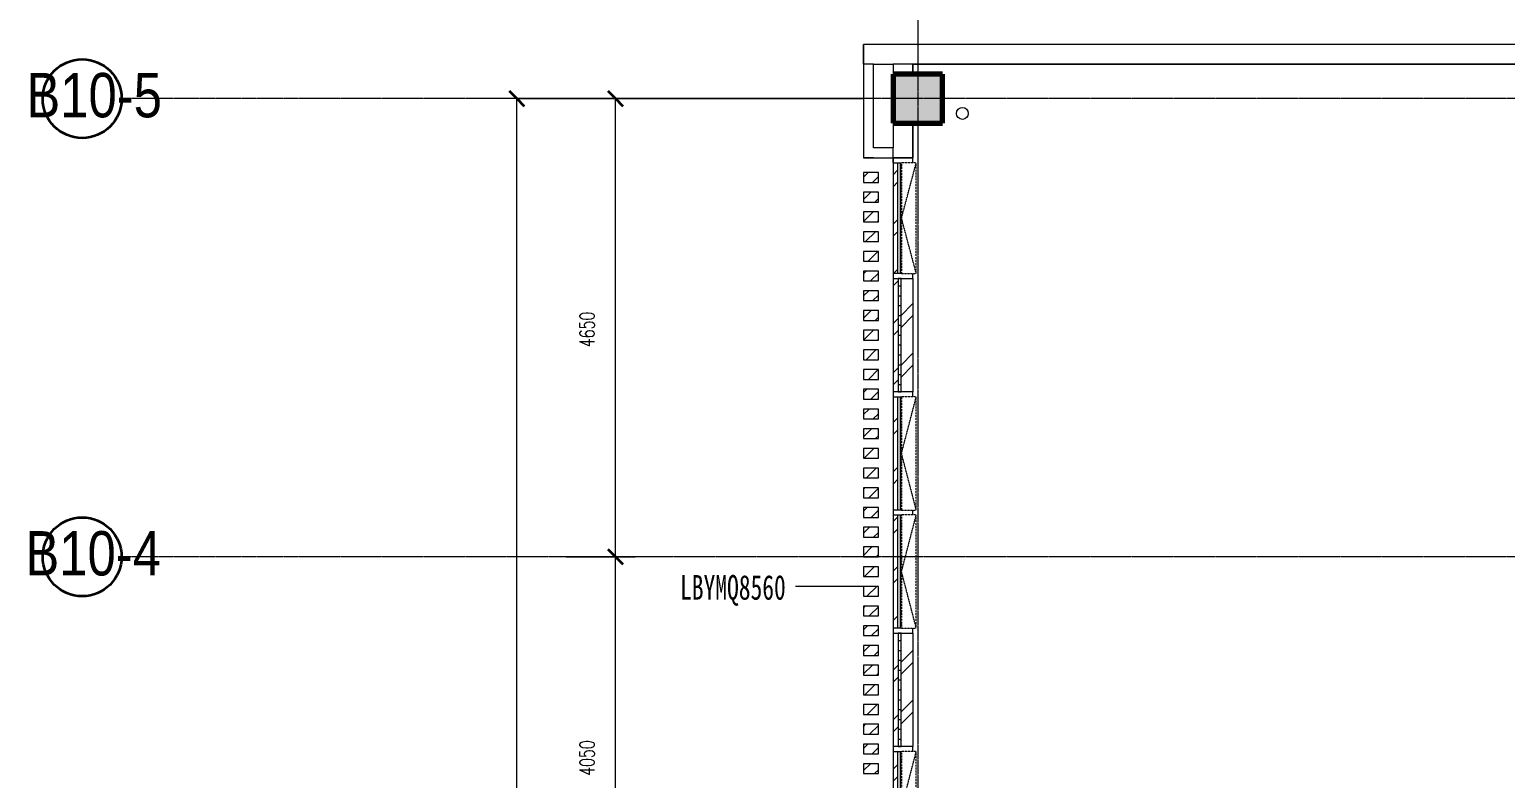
# Model space of a CAD drawing. Header units: millimetres. Extents: x 168964 to 234689, y -27981 to 8299.
# Drawn here: x 182073 to 197041, y -6900 to 702 of the extents above; entities that cross this region are included whole.
import ezdxf

# ---------------------------------------------------------------- set-up
doc = ezdxf.new("R2010")
doc.units = ezdxf.units.MM
doc.linetypes.add('TJ Dash', pattern=[1.6, 1, -0.6])
doc.linetypes.add('轴网线', pattern=[22.24, 12.7, -3.18, 3.18, -3.18])
for name, color, linetype, lineweight in [('A-____-____-DIMS', 7, 'Continuous', 5), ('A-____-____-DIMS-100', 7, 'Continuous', 5), ('A-DETL-____-OTLN', 7, 'Continuous', 5), ('A-DETL-GENF-OTLN', 7, 'Continuous', 5), ('A-GLAZ-CURT-MCUT', 7, 'Continuous', 5), ('A-GLAZ-CURT-OTLN', 7, 'Continuous', 5), ('A-GLAZ-CWMG-MCUT', 7, 'Continuous', 13), ('A-GLAZ-CWMG-OTLN', 7, 'Continuous', 5), ('A-WALL-____-IDEN', 7, 'Continuous', 5), ('A-WALL-____-MCUT', 7, 'Continuous', 13), ('A-WALL-____-OTLN', 7, 'Continuous', 13), ('Q-SPCQ-____-OTLN', 7, 'Continuous', 5), ('S-GRID-____-IDEN', 7, 'Continuous', 5), ('S-GRID-____-OTLN', 7, 'Continuous', 5)]:
    doc.layers.add(name, color=color, linetype=linetype, lineweight=lineweight)
doc.layers.add('A-FLOR-____-OTLN', color=7, linetype='Continuous', lineweight=13, true_color=0x007f00)
doc.layers.add('A-GLAZ-____-OTLN', color=7, linetype='Continuous', lineweight=13, true_color=0x00007f)
doc.styles.add('RomanD', font='romand__.ttf', dxfattribs={"width": 0.7, "height": 150})
doc.styles.add('TJ_FangSong_Narrow_3', font='', dxfattribs={"height": 450})
doc.styles.add('仿宋_2', font='', dxfattribs={"width": 0.7, "height": 250})
doc.styles.get('TJ_FangSong_Narrow_3').set_extended_font_data('TJ_FangSong_Narrow')
doc.styles.get('仿宋_2').set_extended_font_data('FangSong')
doc.dimstyles.new('对角线_-_1_5mm_RomanD_1_20', dxfattribs={"dimscale": 304.8, "dimtxt": 150.53621, "dimasz": 0.492126, "dimexe": 0.656168, "dimexo": 0.0625, "dimgap": 0.164042, "dimtad": 1, "dimdec": 0, "dimzin": 0, "dimdsep": 46, "dimtxsty": 'RomanD', "dimblk1": 'OBLIQUE', "dimblk2": 'OBLIQUE', "dimsah": 1, "dimcen": 0.09, "dimazin": 0, "dimtfac": 1, "dimtdec": 4, "dimtix": 1, "dimtmove": 2, "dimatfit": 3, "dimfxl": 1.64042, "dimfxlon": 1, "dimtvp": 1, "dimtolj": 1, "dimtzin": 0, "dimarcsym": 2})
pattern_1 = [(45, (0, 0), (-251.4472, 251.4472), []), (45, (0, 381), (-251.4472, 251.4472), [])]

# ---------------------------------------------------------------- blocks, each defined once
blk = doc.blocks.new('矩形竖梃 - 100_100mm 木色铝方通-V85-ELV_3F')
at = {"layer": 'A-GLAZ-CWMG-OTLN', "true_color": 0x515151}
h = blk.add_hatch(dxfattribs=at)
h.set_pattern_fill('FP_89', color=251, style=0, pattern_type=2)
h.set_pattern_definition([(45, (6800, -156050.01), (-70.71068, 70.71068), [])])
h.paths.add_polyline_path([(-50, 150), (50, 150), (50, 0), (-50, 0)], flags=0)
at = {"layer": 'A-GLAZ-CWMG-MCUT', "color": 251, "lineweight": 5, "true_color": 0x515151}
for p, q in [((-50, 150), (50, 150)), ((-50, 0), (-50, 150)), ((50, 150), (50, 0)), ((50, 0), (-50, 0))]:
    blk.add_line(p, q, dxfattribs=at)
blk = doc.blocks.new('矩形竖梃 - 100_100mm 木色铝方通-V86-ELV_3F')
at = {"layer": 'A-GLAZ-CWMG-OTLN', "true_color": 0x515151}
h = blk.add_hatch(dxfattribs=at)
h.set_pattern_fill('FP_90', color=251, style=0, pattern_type=2)
h.set_pattern_definition([(45, (6600, -156050.01), (-70.71068, 70.71068), [])])
h.paths.add_polyline_path([(-50, 150), (50, 150), (50, 0), (-50, 0)], flags=0)
at = {"layer": 'A-GLAZ-CWMG-MCUT', "color": 251, "lineweight": 5, "true_color": 0x515151}
for p, q in [((-50, 150), (50, 150)), ((-50, 0), (-50, 150)), ((50, 150), (50, 0)), ((50, 0), (-50, 0))]:
    blk.add_line(p, q, dxfattribs=at)
blk = doc.blocks.new('矩形竖梃 - 100_100mm 木色铝方通-V87-ELV_3F')
at = {"layer": 'A-GLAZ-CWMG-OTLN', "true_color": 0x515151}
h = blk.add_hatch(dxfattribs=at)
h.set_pattern_fill('FP_91', color=251, style=0, pattern_type=2)
h.set_pattern_definition([(45, (6400, -156050.01), (-70.71068, 70.71068), [])])
h.paths.add_polyline_path([(-50, 150), (50, 150), (50, 0), (-50, 0)], flags=0)
at = {"layer": 'A-GLAZ-CWMG-MCUT', "color": 251, "lineweight": 5, "true_color": 0x515151}
for p, q in [((-50, 150), (50, 150)), ((-50, 0), (-50, 150)), ((50, 150), (50, 0)), ((50, 0), (-50, 0))]:
    blk.add_line(p, q, dxfattribs=at)
blk = doc.blocks.new('矩形竖梃 - 100_100mm 木色铝方通-V88-ELV_3F')
at = {"layer": 'A-GLAZ-CWMG-OTLN', "true_color": 0x515151}
h = blk.add_hatch(dxfattribs=at)
h.set_pattern_fill('FP_92', color=251, style=0, pattern_type=2)
h.set_pattern_definition([(45, (6200, -156050.01), (-70.71068, 70.71068), [])])
h.paths.add_polyline_path([(-50, 150), (50, 150), (50, 0), (-50, 0)], flags=0)
at = {"layer": 'A-GLAZ-CWMG-MCUT', "color": 251, "lineweight": 5, "true_color": 0x515151}
for p, q in [((-50, 150), (50, 150)), ((-50, 0), (-50, 150)), ((50, 150), (50, 0)), ((50, 0), (-50, 0))]:
    blk.add_line(p, q, dxfattribs=at)
blk = doc.blocks.new('矩形竖梃 - 100_100mm 木色铝方通-V89-ELV_3F')
at = {"layer": 'A-GLAZ-CWMG-OTLN', "true_color": 0x515151}
h = blk.add_hatch(dxfattribs=at)
h.set_pattern_fill('FP_93', color=251, style=0, pattern_type=2)
h.set_pattern_definition([(45, (6000, -156050.01), (-70.71068, 70.71068), [])])
h.paths.add_polyline_path([(-50, 150), (50, 150), (50, 0), (-50, 0)], flags=0)
at = {"layer": 'A-GLAZ-CWMG-MCUT', "color": 251, "lineweight": 5, "true_color": 0x515151}
for p, q in [((-50, 150), (50, 150)), ((-50, 0), (-50, 150)), ((50, 150), (50, 0)), ((50, 0), (-50, 0))]:
    blk.add_line(p, q, dxfattribs=at)
blk = doc.blocks.new('矩形竖梃 - 100_100mm 木色铝方通-V90-ELV_3F')
at = {"layer": 'A-GLAZ-CWMG-OTLN', "true_color": 0x515151}
h = blk.add_hatch(dxfattribs=at)
h.set_pattern_fill('FP_94', color=251, style=0, pattern_type=2)
h.set_pattern_definition([(45, (5800, -156050.01), (-70.71068, 70.71068), [])])
h.paths.add_polyline_path([(-50, 150), (50, 150), (50, 0), (-50, 0)], flags=0)
at = {"layer": 'A-GLAZ-CWMG-MCUT', "color": 251, "lineweight": 5, "true_color": 0x515151}
for p, q in [((-50, 150), (50, 150)), ((-50, 0), (-50, 150)), ((50, 150), (50, 0)), ((50, 0), (-50, 0))]:
    blk.add_line(p, q, dxfattribs=at)
blk = doc.blocks.new('矩形竖梃 - 100_100mm 木色铝方通-V91-ELV_3F')
at = {"layer": 'A-GLAZ-CWMG-OTLN', "true_color": 0x515151}
h = blk.add_hatch(dxfattribs=at)
h.set_pattern_fill('FP_95', color=251, style=0, pattern_type=2)
h.set_pattern_definition([(45, (5600, -156050.01), (-70.71068, 70.71068), [])])
h.paths.add_polyline_path([(-50, 150), (50, 150), (50, 0), (-50, 0)], flags=0)
at = {"layer": 'A-GLAZ-CWMG-MCUT', "color": 251, "lineweight": 5, "true_color": 0x515151}
for p, q in [((-50, 150), (50, 150)), ((-50, 0), (-50, 150)), ((50, 150), (50, 0)), ((50, 0), (-50, 0))]:
    blk.add_line(p, q, dxfattribs=at)
blk = doc.blocks.new('矩形竖梃 - 100_100mm 木色铝方通-V92-ELV_3F')
at = {"layer": 'A-GLAZ-CWMG-OTLN', "true_color": 0x515151}
h = blk.add_hatch(dxfattribs=at)
h.set_pattern_fill('FP_96', color=251, style=0, pattern_type=2)
h.set_pattern_definition([(45, (5400, -156050.01), (-70.71068, 70.71068), [])])
h.paths.add_polyline_path([(-50, 150), (50, 150), (50, 0), (-50, 0)], flags=0)
at = {"layer": 'A-GLAZ-CWMG-MCUT', "color": 251, "lineweight": 5, "true_color": 0x515151}
for p, q in [((-50, 150), (50, 150)), ((-50, 0), (-50, 150)), ((50, 150), (50, 0)), ((50, 0), (-50, 0))]:
    blk.add_line(p, q, dxfattribs=at)
blk = doc.blocks.new('矩形竖梃 - 100_100mm 木色铝方通-V93-ELV_3F')
at = {"layer": 'A-GLAZ-CWMG-OTLN', "true_color": 0x515151}
h = blk.add_hatch(dxfattribs=at)
h.set_pattern_fill('FP_97', color=251, style=0, pattern_type=2)
h.set_pattern_definition([(45, (5200, -156050.01), (-70.71068, 70.71068), [])])
h.paths.add_polyline_path([(-50, 150), (50, 150), (50, 0), (-50, 0)], flags=0)
at = {"layer": 'A-GLAZ-CWMG-MCUT', "color": 251, "lineweight": 5, "true_color": 0x515151}
for p, q in [((-50, 150), (50, 150)), ((-50, 0), (-50, 150)), ((50, 150), (50, 0)), ((50, 0), (-50, 0))]:
    blk.add_line(p, q, dxfattribs=at)
blk = doc.blocks.new('矩形竖梃 - 100_100mm 木色铝方通-V94-ELV_3F')
at = {"layer": 'A-GLAZ-CWMG-OTLN', "true_color": 0x515151}
h = blk.add_hatch(dxfattribs=at)
h.set_pattern_fill('FP_98', color=251, style=0, pattern_type=2)
h.set_pattern_definition([(45, (5000, -156050.01), (-70.71068, 70.71068), [])])
h.paths.add_polyline_path([(-50, 150), (50, 150), (50, 0), (-50, 0)], flags=0)
at = {"layer": 'A-GLAZ-CWMG-MCUT', "color": 251, "lineweight": 5, "true_color": 0x515151}
for p, q in [((-50, 150), (50, 150)), ((-50, 0), (-50, 150)), ((50, 150), (50, 0)), ((50, 0), (-50, 0))]:
    blk.add_line(p, q, dxfattribs=at)
blk = doc.blocks.new('矩形竖梃 - 100_100mm 木色铝方通-V95-ELV_3F')
at = {"layer": 'A-GLAZ-CWMG-OTLN', "true_color": 0x515151}
h = blk.add_hatch(dxfattribs=at)
h.set_pattern_fill('FP_99', color=251, style=0, pattern_type=2)
h.set_pattern_definition([(45, (4800, -156050.01), (-70.71068, 70.71068), [])])
h.paths.add_polyline_path([(-50, 150), (50, 150), (50, 0), (-50, 0)], flags=0)
at = {"layer": 'A-GLAZ-CWMG-MCUT', "color": 251, "lineweight": 5, "true_color": 0x515151}
for p, q in [((-50, 150), (50, 150)), ((-50, 0), (-50, 150)), ((50, 150), (50, 0)), ((50, 0), (-50, 0))]:
    blk.add_line(p, q, dxfattribs=at)
blk = doc.blocks.new('矩形竖梃 - 100_100mm 木色铝方通-V96-ELV_3F')
at = {"layer": 'A-GLAZ-CWMG-OTLN', "true_color": 0x515151}
h = blk.add_hatch(dxfattribs=at)
h.set_pattern_fill('FP_100', color=251, style=0, pattern_type=2)
h.set_pattern_definition([(45, (4600, -156050.01), (-70.71068, 70.71068), [])])
h.paths.add_polyline_path([(-50, 150), (50, 150), (50, 0), (-50, 0)], flags=0)
at = {"layer": 'A-GLAZ-CWMG-MCUT', "color": 251, "lineweight": 5, "true_color": 0x515151}
for p, q in [((-50, 150), (50, 150)), ((-50, 0), (-50, 150)), ((50, 150), (50, 0)), ((50, 0), (-50, 0))]:
    blk.add_line(p, q, dxfattribs=at)
blk = doc.blocks.new('矩形竖梃 - 100_100mm 木色铝方通-V97-ELV_3F')
at = {"layer": 'A-GLAZ-CWMG-OTLN', "true_color": 0x515151}
h = blk.add_hatch(dxfattribs=at)
h.set_pattern_fill('FP_101', color=251, style=0, pattern_type=2)
h.set_pattern_definition([(45, (4400, -156050.01), (-70.71068, 70.71068), [])])
h.paths.add_polyline_path([(-50, 150), (50, 150), (50, 0), (-50, 0)], flags=0)
at = {"layer": 'A-GLAZ-CWMG-MCUT', "color": 251, "lineweight": 5, "true_color": 0x515151}
for p, q in [((-50, 150), (50, 150)), ((-50, 0), (-50, 150)), ((50, 150), (50, 0)), ((50, 0), (-50, 0))]:
    blk.add_line(p, q, dxfattribs=at)
blk = doc.blocks.new('矩形竖梃 - 100_100mm 木色铝方通-V98-ELV_3F')
at = {"layer": 'A-GLAZ-CWMG-OTLN', "true_color": 0x515151}
h = blk.add_hatch(dxfattribs=at)
h.set_pattern_fill('FP_102', color=251, style=0, pattern_type=2)
h.set_pattern_definition([(45, (4200, -156050.01), (-70.71068, 70.71068), [])])
h.paths.add_polyline_path([(-50, 150), (50, 150), (50, 0), (-50, 0)], flags=0)
at = {"layer": 'A-GLAZ-CWMG-MCUT', "color": 251, "lineweight": 5, "true_color": 0x515151}
for p, q in [((-50, 150), (50, 150)), ((-50, 0), (-50, 150)), ((50, 150), (50, 0)), ((50, 0), (-50, 0))]:
    blk.add_line(p, q, dxfattribs=at)
blk = doc.blocks.new('矩形竖梃 - 100_100mm 木色铝方通-V99-ELV_3F')
at = {"layer": 'A-GLAZ-CWMG-OTLN', "true_color": 0x515151}
h = blk.add_hatch(dxfattribs=at)
h.set_pattern_fill('FP_103', color=251, style=0, pattern_type=2)
h.set_pattern_definition([(45, (4000, -156050.01), (-70.71068, 70.71068), [])])
h.paths.add_polyline_path([(-50, 150), (50, 150), (50, 0), (-50, 0)], flags=0)
at = {"layer": 'A-GLAZ-CWMG-MCUT', "color": 251, "lineweight": 5, "true_color": 0x515151}
for p, q in [((-50, 150), (50, 150)), ((-50, 0), (-50, 150)), ((50, 150), (50, 0)), ((50, 0), (-50, 0))]:
    blk.add_line(p, q, dxfattribs=at)
blk = doc.blocks.new('矩形竖梃 - 100_100mm 木色铝方通-V100-ELV_3F')
at = {"layer": 'A-GLAZ-CWMG-OTLN', "true_color": 0x515151}
h = blk.add_hatch(dxfattribs=at)
h.set_pattern_fill('FP_104', color=251, style=0, pattern_type=2)
h.set_pattern_definition([(45, (3800, -156050.01), (-70.71068, 70.71068), [])])
h.paths.add_polyline_path([(-50, 150), (50, 150), (50, 0), (-50, 0)], flags=0)
at = {"layer": 'A-GLAZ-CWMG-MCUT', "color": 251, "lineweight": 5, "true_color": 0x515151}
for p, q in [((-50, 150), (50, 150)), ((-50, 0), (-50, 150)), ((50, 150), (50, 0)), ((50, 0), (-50, 0))]:
    blk.add_line(p, q, dxfattribs=at)
blk = doc.blocks.new('矩形竖梃 - 100_100mm 木色铝方通-V101-ELV_3F')
at = {"layer": 'A-GLAZ-CWMG-OTLN', "true_color": 0x515151}
h = blk.add_hatch(dxfattribs=at)
h.set_pattern_fill('FP_105', color=251, style=0, pattern_type=2)
h.set_pattern_definition([(45, (3600, -156050.01), (-70.71068, 70.71068), [])])
h.paths.add_polyline_path([(-50, 150), (50, 150), (50, 0), (-50, 0)], flags=0)
at = {"layer": 'A-GLAZ-CWMG-MCUT', "color": 251, "lineweight": 5, "true_color": 0x515151}
for p, q in [((-50, 150), (50, 150)), ((-50, 0), (-50, 150)), ((50, 150), (50, 0)), ((50, 0), (-50, 0))]:
    blk.add_line(p, q, dxfattribs=at)
blk = doc.blocks.new('矩形竖梃 - 100_100mm 木色铝方通-V102-ELV_3F')
at = {"layer": 'A-GLAZ-CWMG-OTLN', "true_color": 0x515151}
h = blk.add_hatch(dxfattribs=at)
h.set_pattern_fill('FP_106', color=251, style=0, pattern_type=2)
h.set_pattern_definition([(45, (3400, -156050.01), (-70.71068, 70.71068), [])])
h.paths.add_polyline_path([(-50, 150), (50, 150), (50, 0), (-50, 0)], flags=0)
at = {"layer": 'A-GLAZ-CWMG-MCUT', "color": 251, "lineweight": 5, "true_color": 0x515151}
for p, q in [((-50, 150), (50, 150)), ((-50, 0), (-50, 150)), ((50, 150), (50, 0)), ((50, 0), (-50, 0))]:
    blk.add_line(p, q, dxfattribs=at)
blk = doc.blocks.new('矩形竖梃 - 100_100mm 木色铝方通-V103-ELV_3F')
at = {"layer": 'A-GLAZ-CWMG-OTLN', "true_color": 0x515151}
h = blk.add_hatch(dxfattribs=at)
h.set_pattern_fill('FP_107', color=251, style=0, pattern_type=2)
h.set_pattern_definition([(45, (3200, -156050.01), (-70.71068, 70.71068), [])])
h.paths.add_polyline_path([(-50, 150), (50, 150), (50, 0), (-50, 0)], flags=0)
at = {"layer": 'A-GLAZ-CWMG-MCUT', "color": 251, "lineweight": 5, "true_color": 0x515151}
for p, q in [((-50, 150), (50, 150)), ((-50, 0), (-50, 150)), ((50, 150), (50, 0)), ((50, 0), (-50, 0))]:
    blk.add_line(p, q, dxfattribs=at)
blk = doc.blocks.new('矩形竖梃 - 100_100mm 木色铝方通-V104-ELV_3F')
at = {"layer": 'A-GLAZ-CWMG-OTLN', "true_color": 0x515151}
h = blk.add_hatch(dxfattribs=at)
h.set_pattern_fill('FP_108', color=251, style=0, pattern_type=2)
h.set_pattern_definition([(45, (3000, -156050.01), (-70.71068, 70.71068), [])])
h.paths.add_polyline_path([(-50, 150), (50, 150), (50, 0), (-50, 0)], flags=0)
at = {"layer": 'A-GLAZ-CWMG-MCUT', "color": 251, "lineweight": 5, "true_color": 0x515151}
for p, q in [((-50, 150), (50, 150)), ((-50, 0), (-50, 150)), ((50, 150), (50, 0)), ((50, 0), (-50, 0))]:
    blk.add_line(p, q, dxfattribs=at)
blk = doc.blocks.new('矩形竖梃 - 100_100mm 木色铝方通-V105-ELV_3F')
at = {"layer": 'A-GLAZ-CWMG-OTLN', "true_color": 0x515151}
h = blk.add_hatch(dxfattribs=at)
h.set_pattern_fill('FP_109', color=251, style=0, pattern_type=2)
h.set_pattern_definition([(45, (2800, -156050.01), (-70.71068, 70.71068), [])])
h.paths.add_polyline_path([(-50, 150), (50, 150), (50, 0), (-50, 0)], flags=0)
at = {"layer": 'A-GLAZ-CWMG-MCUT', "color": 251, "lineweight": 5, "true_color": 0x515151}
for p, q in [((-50, 150), (50, 150)), ((-50, 0), (-50, 150)), ((50, 150), (50, 0)), ((50, 0), (-50, 0))]:
    blk.add_line(p, q, dxfattribs=at)
blk = doc.blocks.new('矩形竖梃 - 100_100mm 木色铝方通-V106-ELV_3F')
at = {"layer": 'A-GLAZ-CWMG-OTLN', "true_color": 0x515151}
h = blk.add_hatch(dxfattribs=at)
h.set_pattern_fill('FP_110', color=251, style=0, pattern_type=2)
h.set_pattern_definition([(45, (2600, -156050.01), (-70.71068, 70.71068), [])])
h.paths.add_polyline_path([(-50, 150), (50, 150), (50, 0), (-50, 0)], flags=0)
at = {"layer": 'A-GLAZ-CWMG-MCUT', "color": 251, "lineweight": 5, "true_color": 0x515151}
for p, q in [((-50, 150), (50, 150)), ((-50, 0), (-50, 150)), ((50, 150), (50, 0)), ((50, 0), (-50, 0))]:
    blk.add_line(p, q, dxfattribs=at)
blk = doc.blocks.new('矩形竖梃 - 100_100mm 木色铝方通-V107-ELV_3F')
at = {"layer": 'A-GLAZ-CWMG-OTLN', "true_color": 0x515151}
h = blk.add_hatch(dxfattribs=at)
h.set_pattern_fill('FP_111', color=251, style=0, pattern_type=2)
h.set_pattern_definition([(45, (2400, -156050.01), (-70.71068, 70.71068), [])])
h.paths.add_polyline_path([(-50, 150), (50, 150), (50, 0), (-50, 0)], flags=0)
at = {"layer": 'A-GLAZ-CWMG-MCUT', "color": 251, "lineweight": 5, "true_color": 0x515151}
for p, q in [((-50, 150), (50, 150)), ((-50, 0), (-50, 150)), ((50, 150), (50, 0)), ((50, 0), (-50, 0))]:
    blk.add_line(p, q, dxfattribs=at)
blk = doc.blocks.new('矩形竖梃 - 100_100mm 木色铝方通-V108-ELV_3F')
at = {"layer": 'A-GLAZ-CWMG-OTLN', "true_color": 0x515151}
h = blk.add_hatch(dxfattribs=at)
h.set_pattern_fill('FP_112', color=251, style=0, pattern_type=2)
h.set_pattern_definition([(45, (2200, -156050.01), (-70.71068, 70.71068), [])])
h.paths.add_polyline_path([(-50, 150), (50, 150), (50, 0), (-50, 0)], flags=0)
at = {"layer": 'A-GLAZ-CWMG-MCUT', "color": 251, "lineweight": 5, "true_color": 0x515151}
for p, q in [((-50, 150), (50, 150)), ((-50, 0), (-50, 150)), ((50, 150), (50, 0)), ((50, 0), (-50, 0))]:
    blk.add_line(p, q, dxfattribs=at)
blk = doc.blocks.new('矩形竖梃 - 100_100mm 木色铝方通-V109-ELV_3F')
at = {"layer": 'A-GLAZ-CWMG-OTLN', "true_color": 0x515151}
h = blk.add_hatch(dxfattribs=at)
h.set_pattern_fill('FP_113', color=251, style=0, pattern_type=2)
h.set_pattern_definition([(45, (2000, -156050.01), (-70.71068, 70.71068), [])])
h.paths.add_polyline_path([(-50, 150), (50, 150), (50, 0), (-50, 0)], flags=0)
at = {"layer": 'A-GLAZ-CWMG-MCUT', "color": 251, "lineweight": 5, "true_color": 0x515151}
for p, q in [((-50, 150), (50, 150)), ((-50, 0), (-50, 150)), ((50, 150), (50, 0)), ((50, 0), (-50, 0))]:
    blk.add_line(p, q, dxfattribs=at)
blk = doc.blocks.new('矩形竖梃 - 100_100mm 木色铝方通-V110-ELV_3F')
at = {"layer": 'A-GLAZ-CWMG-OTLN', "true_color": 0x515151}
h = blk.add_hatch(dxfattribs=at)
h.set_pattern_fill('FP_114', color=251, style=0, pattern_type=2)
h.set_pattern_definition([(45, (1800, -156050.01), (-70.71068, 70.71068), [])])
h.paths.add_polyline_path([(-50, 150), (50, 150), (50, 0), (-50, 0)], flags=0)
at = {"layer": 'A-GLAZ-CWMG-MCUT', "color": 251, "lineweight": 5, "true_color": 0x515151}
for p, q in [((-50, 150), (50, 150)), ((-50, 0), (-50, 150)), ((50, 150), (50, 0)), ((50, 0), (-50, 0))]:
    blk.add_line(p, q, dxfattribs=at)
blk = doc.blocks.new('矩形竖梃 - 100_100mm 木色铝方通-V111-ELV_3F')
at = {"layer": 'A-GLAZ-CWMG-OTLN', "true_color": 0x515151}
h = blk.add_hatch(dxfattribs=at)
h.set_pattern_fill('FP_115', color=251, style=0, pattern_type=2)
h.set_pattern_definition([(45, (1600, -156050.01), (-70.71068, 70.71068), [])])
h.paths.add_polyline_path([(-50, 150), (50, 150), (50, 0), (-50, 0)], flags=0)
at = {"layer": 'A-GLAZ-CWMG-MCUT', "color": 251, "lineweight": 5, "true_color": 0x515151}
for p, q in [((-50, 150), (50, 150)), ((-50, 0), (-50, 150)), ((50, 150), (50, 0)), ((50, 0), (-50, 0))]:
    blk.add_line(p, q, dxfattribs=at)
blk = doc.blocks.new('矩形竖梃 - 100_100mm 木色铝方通-V112-ELV_3F')
at = {"layer": 'A-GLAZ-CWMG-OTLN', "true_color": 0x515151}
h = blk.add_hatch(dxfattribs=at)
h.set_pattern_fill('FP_116', color=251, style=0, pattern_type=2)
h.set_pattern_definition([(45, (1400, -156050.01), (-70.71068, 70.71068), [])])
h.paths.add_polyline_path([(-50, 150), (50, 150), (50, 0), (-50, 0)], flags=0)
at = {"layer": 'A-GLAZ-CWMG-MCUT', "color": 251, "lineweight": 5, "true_color": 0x515151}
for p, q in [((-50, 150), (50, 150)), ((-50, 0), (-50, 150)), ((50, 150), (50, 0)), ((50, 0), (-50, 0))]:
    blk.add_line(p, q, dxfattribs=at)
blk = doc.blocks.new('矩形竖梃 - 100_100mm 木色铝方通-V113-ELV_3F')
at = {"layer": 'A-GLAZ-CWMG-OTLN', "true_color": 0x515151}
h = blk.add_hatch(dxfattribs=at)
h.set_pattern_fill('FP_117', color=251, style=0, pattern_type=2)
h.set_pattern_definition([(45, (1200, -156050.01), (-70.71068, 70.71068), [])])
h.paths.add_polyline_path([(-50, 150), (50, 150), (50, 0), (-50, 0)], flags=0)
at = {"layer": 'A-GLAZ-CWMG-MCUT', "color": 251, "lineweight": 5, "true_color": 0x515151}
for p, q in [((-50, 150), (50, 150)), ((-50, 0), (-50, 150)), ((50, 150), (50, 0)), ((50, 0), (-50, 0))]:
    blk.add_line(p, q, dxfattribs=at)
blk = doc.blocks.new('矩形竖梃 - 100_100mm 木色铝方通-V114-ELV_3F')
at = {"layer": 'A-GLAZ-CWMG-OTLN', "true_color": 0x515151}
h = blk.add_hatch(dxfattribs=at)
h.set_pattern_fill('FP_118', color=251, style=0, pattern_type=2)
h.set_pattern_definition([(45, (1000, -156050.01), (-70.71068, 70.71068), [])])
h.paths.add_polyline_path([(-50, 150), (50, 150), (50, 0), (-50, 0)], flags=0)
at = {"layer": 'A-GLAZ-CWMG-MCUT', "color": 251, "lineweight": 5, "true_color": 0x515151}
for p, q in [((-50, 150), (50, 150)), ((-50, 0), (-50, 150)), ((50, 150), (50, 0)), ((50, 0), (-50, 0))]:
    blk.add_line(p, q, dxfattribs=at)
blk = doc.blocks.new('矩形竖梃 - 100_100mm 木色铝方通-V115-ELV_3F')
at = {"layer": 'A-GLAZ-CWMG-OTLN', "true_color": 0x515151}
h = blk.add_hatch(dxfattribs=at)
h.set_pattern_fill('FP_119', color=251, style=0, pattern_type=2)
h.set_pattern_definition([(45, (800, -156050.01), (-70.71068, 70.71068), [])])
h.paths.add_polyline_path([(-50, 150), (50, 150), (50, 0), (-50, 0)], flags=0)
at = {"layer": 'A-GLAZ-CWMG-MCUT', "color": 251, "lineweight": 5, "true_color": 0x515151}
for p, q in [((-50, 150), (50, 150)), ((-50, 0), (-50, 150)), ((50, 150), (50, 0)), ((50, 0), (-50, 0))]:
    blk.add_line(p, q, dxfattribs=at)
blk = doc.blocks.new('雨水管 2d - 地漏 R50-1793327-ELV_3F')
at = {"layer": 'Q-SPCQ-____-OTLN', "color": 251, "true_color": 0x515151}
blk.add_circle((0, 0), 60, dxfattribs=at)
blk = doc.blocks.new('窗嵌板_50-70系列上悬铝窗-zx-内开 - 50 系列-2567979-ELV_3F')
at = {"layer": 'A-GLAZ-____-OTLN', "color": 251, "lineweight": 5, "true_color": 0x515151}
for p, q in [((-575, -72), (-575, -47)), ((-575, -47), (575, -47)), ((575, -72), (-575, -72)), ((575, -47), (575, -72))]:
    blk.add_line(p, q, dxfattribs=at)
at = {"layer": 'A-GLAZ-____-OTLN', "color": 251, "linetype": 'TJ Dash', "lineweight": 5, "true_color": 0x515151}
for p, q in [((575, -85), (-575, -85)), ((-575, -85), (-575, -235)), ((-575, -235), (0, -85)), ((0, -85), (575, -235)), ((575, -235), (575, -85)), ((-575, -235), (575, -235))]:
    blk.add_line(p, q, dxfattribs=at)
blk = doc.blocks.new('系统嵌板 - TJ玻璃_30-V202-ELV_3F')
at = {"layer": 'A-GLAZ-CURT-OTLN', "true_color": 0x515151}
h = blk.add_hatch(dxfattribs=at)
h.set_pattern_fill('FP_175', color=251, style=0, pattern_type=2)
h.set_pattern_definition([(270, (6000, 156350.01), (100, 6e-15), [])])
h.paths.add_polyline_path([(-575, -80), (575, -80), (575, -50), (-575, -50)], flags=0)
at = {"layer": 'A-GLAZ-CURT-MCUT', "color": 251, "true_color": 0x515151}
for p, q in [((575, -50), (-575, -50)), ((-575, -50), (-575, -80)), ((-575, -80), (575, -80)), ((575, -80), (575, -50))]:
    blk.add_line(p, q, dxfattribs=at)
blk = doc.blocks.new('系统嵌板 - TJ玻璃_30-V203-ELV_3F')
at = {"layer": 'A-GLAZ-CURT-OTLN', "true_color": 0x515151}
h = blk.add_hatch(dxfattribs=at)
h.set_pattern_fill('FP_176', color=251, style=0, pattern_type=2)
h.set_pattern_definition([(270, (2400, 156350.01), (100, 6e-15), [])])
h.paths.add_polyline_path([(-575, -80), (575, -80), (575, -50), (-575, -50)], flags=0)
at = {"layer": 'A-GLAZ-CURT-MCUT', "color": 251, "true_color": 0x515151}
for p, q in [((575, -50), (-575, -50)), ((-575, -50), (-575, -80)), ((-575, -80), (575, -80)), ((575, -80), (575, -50))]:
    blk.add_line(p, q, dxfattribs=at)
blk = doc.blocks.new('窗嵌板_50-70系列上悬铝窗-zx-内开 - 50 系列-2567983-ELV_3F')
at = {"layer": 'A-GLAZ-____-OTLN', "color": 251, "lineweight": 5, "true_color": 0x515151}
for p, q in [((-562, -72), (-562, -47)), ((-562, -47), (562, -47)), ((562, -72), (-562, -72)), ((562, -47), (562, -72))]:
    blk.add_line(p, q, dxfattribs=at)
at = {"layer": 'A-GLAZ-____-OTLN', "color": 251, "linetype": 'TJ Dash', "lineweight": 5, "true_color": 0x515151}
for p, q in [((562, -85), (-562, -85)), ((-562, -85), (-562, -235)), ((-562, -235), (0, -85)), ((0, -85), (562, -235)), ((562, -235), (562, -85)), ((-562, -235), (562, -235))]:
    blk.add_line(p, q, dxfattribs=at)
blk = doc.blocks.new('矩形竖梃 - 50_200mm 长方形-V204-ELV_3F')
at = {"layer": 'A-GLAZ-CWMG-OTLN', "true_color": 0x8b8b8b}
h = blk.add_hatch(dxfattribs=at)
h.set_pattern_fill('FP_127', color=252, style=0, pattern_type=2)
h.set_pattern_definition(pattern_1)
h.paths.add_polyline_path([(156398, -7775), (156398, -6625), (156350, -6625), (156350, -7775)], flags=0)
h.paths.add_polyline_path([(156435, -7775), (156435, -6625), (156423, -6625), (156423, -7775)], flags=0)
at = {"layer": 'A-GLAZ-CWMG-OTLN', "color": 251, "true_color": 0x515151}
blk.add_line((156350, -6625), (156350, -7775), dxfattribs=at)
blk = doc.blocks.new('矩形竖梃 - 50_200mm 长方形-V205-ELV_3F')
at = {"layer": 'A-GLAZ-CWMG-OTLN', "true_color": 0x8b8b8b}
h = blk.add_hatch(dxfattribs=at)
h.set_pattern_fill('FP_127', color=252, style=0, pattern_type=2)
h.set_pattern_definition(pattern_1)
h.paths.add_polyline_path([(156400, -6575), (156400, -5425), (156350, -5425), (156350, -6575)], flags=0)
h.paths.add_polyline_path([(156550, -6575), (156550, -5425), (156430, -5425), (156430, -6575)], flags=0)
at = {"layer": 'A-GLAZ-CWMG-OTLN', "color": 251, "true_color": 0x515151}
for p, q in [((156350, -5425), (156350, -6575)), ((156550, -5425), (156550, -6575))]:
    blk.add_line(p, q, dxfattribs=at)
blk = doc.blocks.new('矩形竖梃 - 50_200mm 长方形-V206-ELV_3F')
at = {"layer": 'A-GLAZ-CWMG-OTLN', "true_color": 0x8b8b8b}
h = blk.add_hatch(dxfattribs=at)
h.set_pattern_fill('FP_127', color=252, style=0, pattern_type=2)
h.set_pattern_definition(pattern_1)
h.paths.add_polyline_path([(156398, -5375), (156398, -4225), (156350, -4225), (156350, -5375)], flags=0)
h.paths.add_polyline_path([(156435, -5375), (156435, -4225), (156423, -4225), (156423, -5375)], flags=0)
at = {"layer": 'A-GLAZ-CWMG-OTLN', "color": 251, "true_color": 0x515151}
blk.add_line((156350, -4225), (156350, -5375), dxfattribs=at)
blk = doc.blocks.new('矩形竖梃 - 50_200mm 长方形-V207-ELV_3F')
at = {"layer": 'A-GLAZ-CWMG-OTLN', "true_color": 0x8b8b8b}
h = blk.add_hatch(dxfattribs=at)
h.set_pattern_fill('FP_127', color=252, style=0, pattern_type=2)
h.set_pattern_definition(pattern_1)
h.paths.add_polyline_path([(156398, -4175), (156398, -3025), (156350, -3025), (156350, -4175)], flags=0)
h.paths.add_polyline_path([(156435, -4175), (156435, -3025), (156423, -3025), (156423, -4175)], flags=0)
at = {"layer": 'A-GLAZ-CWMG-OTLN', "color": 251, "true_color": 0x515151}
blk.add_line((156350, -3025), (156350, -4175), dxfattribs=at)
blk = doc.blocks.new('矩形竖梃 - 50_200mm 长方形-V208-ELV_3F')
at = {"layer": 'A-GLAZ-CWMG-OTLN', "true_color": 0x8b8b8b}
h = blk.add_hatch(dxfattribs=at)
h.set_pattern_fill('FP_127', color=252, style=0, pattern_type=2)
h.set_pattern_definition(pattern_1)
h.paths.add_polyline_path([(156400, -2975), (156400, -1825), (156350, -1825), (156350, -2975)], flags=0)
h.paths.add_polyline_path([(156550, -2975), (156550, -1825), (156430, -1825), (156430, -2975)], flags=0)
at = {"layer": 'A-GLAZ-CWMG-OTLN', "color": 251, "true_color": 0x515151}
for p, q in [((156350, -1825), (156350, -2975)), ((156550, -1825), (156550, -2975))]:
    blk.add_line(p, q, dxfattribs=at)
blk = doc.blocks.new('矩形竖梃 - 50_200mm 长方形-V209-ELV_3F')
at = {"layer": 'A-GLAZ-CWMG-OTLN', "true_color": 0x8b8b8b}
h = blk.add_hatch(dxfattribs=at)
h.set_pattern_fill('FP_127', color=252, style=0, pattern_type=2)
h.set_pattern_definition(pattern_1)
h.paths.add_polyline_path([(156435, -1775), (156435, -650), (156423, -650), (156423, -1775)], flags=0)
h.paths.add_polyline_path([(156398, -1775), (156398, -650), (156350, -650), (156350, -1775)], flags=0)
at = {"layer": 'A-GLAZ-CWMG-OTLN', "color": 251, "true_color": 0x515151}
blk.add_line((156350, -650), (156350, -1775), dxfattribs=at)
blk = doc.blocks.new('矩形竖梃 - 50_200mm 长方形-V210-ELV_3F')
at = {"layer": 'A-GLAZ-CWMG-MCUT', "color": 251, "lineweight": 5, "true_color": 0x515151}
for p, q in [((-50, 200), (0, 200)), ((0, 200), (0, 0)), ((-50, 72.5), (-50, 85)), ((-50, 0), (-50, 47.5)), ((0, 0), (-50, 0))]:
    blk.add_line(p, q, dxfattribs=at)
blk = doc.blocks.new('矩形竖梃 - 50_200mm 长方形-V127-ELV_3F')
at = {"layer": 'A-GLAZ-CWMG-MCUT', "color": 251, "lineweight": 5, "true_color": 0x515151}
for p, q in [((-25, 200), (25, 200)), ((25, 200), (25, 0)), ((-25, 72.5), (-25, 85)), ((-25, 0), (-25, 47.5)), ((25, 0), (-25, 0))]:
    blk.add_line(p, q, dxfattribs=at)
blk = doc.blocks.new('矩形竖梃 - 50_200mm 长方形-2182452-ELV_3F')
at = {"layer": 'A-GLAZ-CWMG-MCUT', "color": 251, "lineweight": 5, "true_color": 0x515151}
for p, q in [((-25, 200), (25, 200)), ((-25, 0), (-25, 200)), ((25, 0), (-25, 0)), ((25, 85), (25, 72.5)), ((25, 47.5), (25, 0))]:
    blk.add_line(p, q, dxfattribs=at)
blk = doc.blocks.new('矩形竖梃 - 50_200mm 长方形-V212-ELV_3F')
at = {"layer": 'A-GLAZ-CWMG-MCUT', "color": 251, "lineweight": 5, "true_color": 0x515151}
for p, q in [((-25, 200), (25, 200)), ((-25, 72.5), (-25, 85)), ((-25, 0), (-25, 47.5)), ((25, 0), (-25, 0)), ((25, 85), (25, 72.5)), ((25, 47.5), (25, 0))]:
    blk.add_line(p, q, dxfattribs=at)
blk = doc.blocks.new('DIMBLOCK7-ELV_3F')
at = {"layer": 'A-____-____-DIMS-100', "color": 250, "lineweight": 35, "true_color": 0x444444, "transparency": 16777216}
for p, q in [((153534, -4650), (153459, -4575)), ((153534, -4650), (153609, -4725)), ((153534, -8700), (153459, -8625)), ((153534, -8700), (153609, -8775))]:
    blk.add_line(p, q, dxfattribs=at)
at = {"layer": 'A-____-____-DIMS-100', "color": 250, "true_color": 0x444444, "transparency": 16777216}
for p, q in [((153034, -4650), (153734, -4650)), ((153534, -4650), (153034, -4650)), ((153534, -8700), (153534, -4650)), ((153034, -8700), (153734, -8700)), ((153534, -8700), (153034, -8700))]:
    blk.add_line(p, q, dxfattribs=at)
at = {"layer": 'A-____-____-DIMS-100', "color": 0, "transparency": 16777216, "insert": (153171, -6872), "char_height": 150, "width": 472.45, "attachment_point": 1, "rotation": 90, "line_spacing_factor": 1.146391, "style": 'RomanD'}
blk.add_mtext('4050', dxfattribs=at)
blk = doc.blocks.new('_Oblique')
at = {"color": 0, "linetype": 'ByBlock', "lineweight": -2}
blk.add_line((-0.5, -0.5), (0.5, 0.5), dxfattribs=at)
blk = doc.blocks.new('DIMBLOCK8-ELV_3F')
at = {"layer": 'A-____-____-DIMS-100', "color": 250, "lineweight": 35, "true_color": 0x444444, "transparency": 16777216}
for p, q in [((153534, 0), (153459, 75)), ((153534, 0), (153609, -75)), ((153534, -4650), (153459, -4575)), ((153534, -4650), (153609, -4725))]:
    blk.add_line(p, q, dxfattribs=at)
at = {"layer": 'A-____-____-DIMS-100', "color": 250, "true_color": 0x444444, "transparency": 16777216}
for p, q in [((156038, 0), (153334, 0)), ((153534, -4650), (153534, 0)), ((153534, 0), (156038, 0)), ((153034, -4650), (153734, -4650)), ((153534, -4650), (153034, -4650))]:
    blk.add_line(p, q, dxfattribs=at)
at = {"layer": 'A-____-____-DIMS-100', "color": 0, "transparency": 16777216, "insert": (153171, -2522), "char_height": 150, "width": 472.45, "attachment_point": 1, "rotation": 90, "line_spacing_factor": 1.146391, "style": 'RomanD'}
blk.add_mtext('4650', dxfattribs=at)
blk = doc.blocks.new('DIMBLOCK10-ELV_3F')
at = {"layer": 'A-____-____-DIMS-100', "color": 250, "lineweight": 35, "true_color": 0x444444, "transparency": 16777216}
for p, q in [((152534, 0), (152459, 75)), ((152534, 0), (152609, -75)), ((152534, -19900), (152459, -19825)), ((152534, -19900), (152609, -19975))]:
    blk.add_line(p, q, dxfattribs=at)
at = {"layer": 'A-____-____-DIMS-100', "color": 250, "true_color": 0x444444, "transparency": 16777216}
for p, q in [((155931, 0), (152334, 0)), ((152534, -19900), (152534, 0)), ((152534, 0), (155931, 0)), ((155655, -19900), (152334, -19900)), ((152534, -19900), (155655, -19900))]:
    blk.add_line(p, q, dxfattribs=at)
at = {"layer": 'A-____-____-DIMS-100', "color": 0, "transparency": 16777216, "insert": (152199, -10196), "char_height": 150, "width": 590.57, "attachment_point": 1, "rotation": 90, "line_spacing_factor": 1.146391, "style": 'RomanD'}
blk.add_mtext('19900', dxfattribs=at)
blk = doc.blocks.new('轴网 - R4_0-512320-ELV_3F')
at = {"layer": 'S-GRID-____-IDEN', "color": 160, "lineweight": 35, "true_color": 0x4444ff}
blk.add_circle((0, 0), 4, dxfattribs=at)
blk = doc.blocks.new('YXQH_AR_B9-20_rvt-2-ELV_3F')
at = {"layer": 'A-DETL-GENF-OTLN', "true_color": 0xa1a1a1}
h = blk.add_hatch(dxfattribs=at)
h.set_pattern_fill('FP_181', color=253, style=0, pattern_type=2)
h.set_pattern_definition([(7.754, (-466.58, -204.02), (12.15805, 332.8942), [3.353, -1548.768]), (7.754, (776.34, 218.05), (12.15805, 332.8942), [3.353, -1548.768]), (9.74, (363.8, 116.2), (0.0001, 1266.291), [3.353, -588.363]), (9.74, (339.6, 204.2), (0.0001, 1266.291), [3.353, -588.363]), (68.882, (225.66, -61.6), (-140.1373, 1041.8589), [3.353, -1089.337]), (68.882, (129, -106.5), (-140.1373, 1041.8589), [3.353, -1089.337]), (56.297, (-51.2, 131.2), (-734.4827, 622.86), [3.353, -470.742]), (56.297, (137.8, 331.9), (-734.4827, 622.86), [3.353, -470.742]), (137.416, (187.59, 94.08), (-3935.054568, 3543.459496), [73.913, -9804.313]), (8.512, (90.05, 79.41), (3117.572636, 564.982686), [98.632, -5356.38]), (236.294, (133.21, 144.14), (-4467.173774, -6768.804336), [77.802, -13192.636]), (128.267, (122.16, 220.01), (-6131.736673, 7665.37486), [53.462, -17810.517]), (9.74, (48.62, 207.58), (3069.14795, 643.06413), [74.582, -10350.37]), (233.414, (89.018, 261.96), (-20834.0959632, -28103.0884394), [67.74, -56173.655]), (67.8, (40.48, -52.28), (439.74679, 1441.63531), [50.851, -3807.912]), (307.846, (0, 0), (856.01581, -814.9391), [66.124, -2950.443]), (45, (0, 0), (-176.7767, 176.7767), []), (355, (0, 0), (578.509, 689.44), [60, -660]), (7.754, (0, 0), (12.15805, 332.8942), [3.353, -1548.768]), (7.754, (517.27, 396.9), (12.15805, 332.8942), [3.353, -1548.768]), (7.754, (1048.8, 804.78), (12.15805, 332.8942), [3.353, -1548.768]), (9.74, (-323, 0), (0.0001, 1266.291), [3.353, -588.363]), (9.74, (-83.4, -219.6), (0.0001, 1266.291), [3.353, -588.363]), (9.74, (298.5, -569.5), (0.0001, 1266.291), [3.353, -588.363]), (68.882, (645.7, -553.4), (-140.1373, 1041.8589), [3.353, -1089.337]), (68.882, (-12.15, -134.3), (-140.1373, 1041.8589), [3.353, -1089.337]), (68.882, (-223, 0), (-140.1373, 1041.8589), [3.353, -1089.337]), (56.297, (0, 0), (-734.4827, 622.86), [3.353, -470.742]), (56.297, (378.7, 49.9), (-734.4827, 622.86), [3.353, -470.742]), (56.297, (1010.3, 133), (-734.4827, 622.86), [3.353, -470.742])])
h.paths.add_polyline_path([(182950, -17650), (182950, -17150), (182450, -17150), (182450, -17650)], flags=0)
h.paths.add_polyline_path([(159500, -17650), (159500, -17200), (159050, -17200), (159050, -17650)], flags=0)
h.paths.add_polyline_path([(165600, -17650), (165600, -17050), (165000, -17050), (165000, -17650)], flags=0)
h.paths.add_polyline_path([(173700, -17650), (174300, -17650), (174300, -17050), (173700, -17050)], flags=0)
h.paths.add_polyline_path([(171250, -9250), (171250, -8750), (170750, -8750), (170750, -9250)], flags=0)
h.paths.add_polyline_path([(176300, -9050), (176800, -9050), (176800, -8500), (176300, -8500)], flags=0)
h.paths.add_polyline_path([(165000, -9000), (165500, -9000), (165500, -8500), (165000, -8500)], flags=0)
h.paths.add_polyline_path([(182500, -8950), (183000, -8950), (183000, -8450), (182500, -8450)], flags=0)
h.paths.add_polyline_path([(156850, -8950), (156850, -8450), (156350, -8450), (156350, -8950)], flags=0)
h.paths.add_polyline_path([(182550, -7000), (182950, -7000), (182950, -6500), (182550, -6500)], flags=0)
h.paths.add_polyline_path([(168050, -1530), (168250, -1530), (168250, -1130), (168050, -1130)], flags=0)
h.paths.add_polyline_path([(171100, -1530), (171100, -1130), (170900, -1130), (170900, -1530)], flags=0)
h.paths.add_polyline_path([(173950, -1530), (173950, -1130), (173750, -1130), (173750, -1530), (173792.8, -1530)], flags=0)
h.paths.add_polyline_path([(176800, -350), (176800, 250), (176200, 250), (176200, -350)], flags=0)
h.paths.add_polyline_path([(165000, -250), (165500, -250), (165500, 250), (165000, 250)], flags=0)
h.paths.add_polyline_path([(156850, -250), (156850, 250), (156350, 250), (156350, -250)], flags=0)
h.paths.add_polyline_path([(173950, -150), (173950, 250), (173750, 250), (173750, -150), (173792.8, -150)], flags=0)
h.paths.add_polyline_path([(168250, -150), (168250, 250), (168050, 250), (168050, -150)], flags=0)
h.paths.add_polyline_path([(170900, -150), (171100, -150), (171100, 250), (170900, 250)], flags=0)
at = {"layer": 'A-DETL-____-OTLN', "color": 160, "lineweight": 70, "true_color": 0x4444ff}
for p, q in [((156850, 250), (156350, 250)), ((156350, 250), (156350, -250)), ((156850, -250), (156850, 250)), ((156350, -250), (156850, -250))]:
    blk.add_line(p, q, dxfattribs=at)
at = {"layer": 'A-FLOR-____-OTLN', "color": 8, "lineweight": 5, "true_color": 0x7f7f7f}
for p, q in [((163600, 350), (156550, 350)), ((156550, 350), (156550, 250)), ((156550, -250), (156550, -600))]:
    blk.add_line(p, q, dxfattribs=at)
at = {"layer": 'A-WALL-____-IDEN', "color": 160, "lineweight": 13, "true_color": 0x4444ff}
blk.add_line((156050, -4952.7), (155361.6, -4952.7), dxfattribs=at)
at = {"layer": 'A-WALL-____-MCUT', "color": 251, "lineweight": 5, "true_color": 0x515151}
for p, q in [((163600, 550), (156050, 550)), ((156050, 550), (156050, 350)), ((156050, 350), (156050, -600)), ((156150, 350), (156050, 350)), ((156150, 350), (156350, 350)), ((156150, -500), (156150, 350)), ((156350, 350), (156350, 250)), ((156550, 350), (156350, 350)), ((156550, 250), (156550, 350)), ((156550, 350), (163600, 350)), ((156350, -250), (156350, -500)), ((156550, -600), (156550, -250)), ((156350, -500), (156150, -500)), ((156350, -600), (156350, -500)), ((156050, -600), (156150, -600)), ((156150, -600), (156350, -600)), ((156350, -600), (156550, -600))]:
    blk.add_line(p, q, dxfattribs=at)
at = {"layer": 'A-WALL-____-OTLN', "color": 251, "lineweight": 5, "true_color": 0x515151}
for p, q in [((156050, 350), (156050, 550)), ((163600, 550), (156050, 550)), ((156050, 350), (156050, -600)), ((156150, 350), (156350, 350)), ((156150, -500), (156150, 350)), ((156350, 350), (156350, 250)), ((156550, 250), (156550, 350)), ((156550, 350), (163600, 350)), ((156350, 250), (156350, -250)), ((156350, -250), (156350, -500)), ((156550, -600), (156550, -250)), ((156350, -500), (156150, -500)), ((156150, -600), (156050, -600)), ((156150, -600), (156350, -600)), ((156350, -600), (156350, -650)), ((156350, -650), (156350, -600)), ((156350, -600), (156550, -600))]:
    blk.add_line(p, q, dxfattribs=at)
at = {"layer": 'S-GRID-____-OTLN', "color": 160, "linetype": '轴网线', "true_color": 0x4444ff}
for p, q in [((156600, 7499.5), (156600, -27181.2)), ((199020.5, 0), (148525.8, 0)), ((199020.5, -4650), (148525.8, -4650))]:
    blk.add_line(p, q, dxfattribs=at)
at = {"color": 250, "lineweight": 5, "true_color": 0x444444, "xscale": 99.99999999999993, "yscale": 99.99999999999993, "zscale": 99.99999999999993, "rotation": 89.99999999999984}
for p in [(148125.8, 0), (148125.8, -4650)]:
    blk.add_blockref('轴网 - R4_0-512320-ELV_3F', p, dxfattribs=at)
at = {"color": 251, "lineweight": 5, "true_color": 0x515151}
for name, p in [('雨水管 2d - 地漏 R50-1793327-ELV_3F', (157052.5, -150)), ('矩形竖梃 - 50_200mm 长方形-V209-ELV_3F', (0, 0)), ('矩形竖梃 - 50_200mm 长方形-V208-ELV_3F', (0, 0)), ('矩形竖梃 - 50_200mm 长方形-V207-ELV_3F', (0, 0)), ('矩形竖梃 - 50_200mm 长方形-V206-ELV_3F', (0, 0)), ('矩形竖梃 - 50_200mm 长方形-V205-ELV_3F', (0, 0)), ('矩形竖梃 - 50_200mm 长方形-V204-ELV_3F', (0, 0))]:
    blk.add_blockref(name, p, dxfattribs=at)
at = {"color": 251, "lineweight": 5, "true_color": 0x515151, "extrusion": (0, 0, -1)}
for name, p, rotation in [('矩形竖梃 - 50_200mm 长方形-V210-ELV_3F', (-156350, -600), 90), ('矩形竖梃 - 100_100mm 木色铝方通-V115-ELV_3F', (-156050, -800), 90.00000000000011), ('矩形竖梃 - 100_100mm 木色铝方通-V114-ELV_3F', (-156050, -1000), 90.00000000000011), ('矩形竖梃 - 100_100mm 木色铝方通-V113-ELV_3F', (-156050, -1200), 90.00000000000011), ('矩形竖梃 - 100_100mm 木色铝方通-V112-ELV_3F', (-156050, -1400), 90.00000000000011), ('矩形竖梃 - 100_100mm 木色铝方通-V111-ELV_3F', (-156050, -1600), 90.00000000000011), ('矩形竖梃 - 100_100mm 木色铝方通-V110-ELV_3F', (-156050, -1800), 90.00000000000011), ('矩形竖梃 - 50_200mm 长方形-2182452-ELV_3F', (-156350, -1800), 90), ('矩形竖梃 - 100_100mm 木色铝方通-V109-ELV_3F', (-156050, -2000), 90.00000000000011), ('矩形竖梃 - 100_100mm 木色铝方通-V108-ELV_3F', (-156050, -2200), 90.00000000000011), ('矩形竖梃 - 100_100mm 木色铝方通-V107-ELV_3F', (-156050, -2400), 90.00000000000011), ('矩形竖梃 - 100_100mm 木色铝方通-V106-ELV_3F', (-156050, -2600), 90.00000000000011), ('矩形竖梃 - 100_100mm 木色铝方通-V105-ELV_3F', (-156050, -2800), 90.00000000000011), ('矩形竖梃 - 100_100mm 木色铝方通-V104-ELV_3F', (-156050, -3000), 90.00000000000011), ('矩形竖梃 - 50_200mm 长方形-V127-ELV_3F', (-156350, -3000), 90), ('矩形竖梃 - 100_100mm 木色铝方通-V103-ELV_3F', (-156050, -3200), 90.00000000000011), ('矩形竖梃 - 100_100mm 木色铝方通-V102-ELV_3F', (-156050, -3400), 90.00000000000011), ('矩形竖梃 - 100_100mm 木色铝方通-V101-ELV_3F', (-156050, -3600), 90.00000000000011), ('矩形竖梃 - 100_100mm 木色铝方通-V100-ELV_3F', (-156050, -3800), 90.00000000000011), ('矩形竖梃 - 100_100mm 木色铝方通-V99-ELV_3F', (-156050, -4000), 90.00000000000011), ('矩形竖梃 - 100_100mm 木色铝方通-V98-ELV_3F', (-156050, -4200), 90.00000000000011), ('矩形竖梃 - 50_200mm 长方形-V212-ELV_3F', (-156350, -4200), 90), ('矩形竖梃 - 100_100mm 木色铝方通-V97-ELV_3F', (-156050, -4400), 90.00000000000011), ('矩形竖梃 - 100_100mm 木色铝方通-V96-ELV_3F', (-156050, -4600), 90.00000000000011), ('矩形竖梃 - 100_100mm 木色铝方通-V95-ELV_3F', (-156050, -4800), 90.00000000000011), ('矩形竖梃 - 100_100mm 木色铝方通-V94-ELV_3F', (-156050, -5000), 90.00000000000011), ('矩形竖梃 - 100_100mm 木色铝方通-V93-ELV_3F', (-156050, -5200), 90.00000000000011), ('矩形竖梃 - 100_100mm 木色铝方通-V92-ELV_3F', (-156050, -5400), 90.00000000000011), ('矩形竖梃 - 50_200mm 长方形-2182452-ELV_3F', (-156350, -5400), 90), ('矩形竖梃 - 100_100mm 木色铝方通-V91-ELV_3F', (-156050, -5600), 90.00000000000011), ('矩形竖梃 - 100_100mm 木色铝方通-V90-ELV_3F', (-156050, -5800), 90.00000000000011), ('矩形竖梃 - 100_100mm 木色铝方通-V89-ELV_3F', (-156050, -6000), 90.00000000000011), ('矩形竖梃 - 100_100mm 木色铝方通-V88-ELV_3F', (-156050, -6200), 90.00000000000011), ('矩形竖梃 - 100_100mm 木色铝方通-V87-ELV_3F', (-156050, -6400), 90.00000000000011), ('矩形竖梃 - 100_100mm 木色铝方通-V86-ELV_3F', (-156050, -6600), 90.00000000000011), ('矩形竖梃 - 50_200mm 长方形-V127-ELV_3F', (-156350, -6600), 90), ('矩形竖梃 - 100_100mm 木色铝方通-V85-ELV_3F', (-156050, -6800), 90.00000000000011)]:
    blk.add_blockref(name, p, dxfattribs=dict(at, rotation=rotation))
at = {"color": 251, "lineweight": 5, "true_color": 0x515151, "rotation": 90}
for name, p in [('窗嵌板_50-70系列上悬铝窗-zx-内开 - 50 系列-2567983-ELV_3F', (156350, -1212.5)), ('系统嵌板 - TJ玻璃_30-V203-ELV_3F', (156350, -2400)), ('窗嵌板_50-70系列上悬铝窗-zx-内开 - 50 系列-2567979-ELV_3F', (156350, -3600)), ('窗嵌板_50-70系列上悬铝窗-zx-内开 - 50 系列-2567979-ELV_3F', (156350, -4800)), ('系统嵌板 - TJ玻璃_30-V202-ELV_3F', (156350, -6000)), ('窗嵌板_50-70系列上悬铝窗-zx-内开 - 50 系列-2567979-ELV_3F', (156350, -7200))]:
    blk.add_blockref(name, p, dxfattribs=at)
at = {"layer": 'A-WALL-____-IDEN', "color": 250, "true_color": 0x444444, "insert": (154189.8, -4835.1), "char_height": 250, "width": 1414.177, "attachment_point": 1, "style": '仿宋_2'}
blk.add_mtext('LBYMQ8560', dxfattribs=at)
at = {"layer": 'S-GRID-____-IDEN', "color": 250, "true_color": 0x444444, "char_height": 450, "attachment_point": 1, "style": 'TJ_FangSong_Narrow_3'}
for s, insert, width in [('B10-5', (147559.5, 260.6), 1362.869), ('B10-4', (147549.5, -4389.4), 1386.919)]:
    blk.add_mtext(s, dxfattribs=dict(at, insert=insert, width=width))
at = {"layer": 'A-____-____-DIMS', "color": 250, "true_color": 0x444444}
for base, p1, p2, override, picture, middle in [((152534.4, 0), (155655.1, -19900), (155930.8, 0), {"dimpost": '<>', "dimfxl": 19901.908767}, 'DIMBLOCK10-ELV_3F', (152299.4, -9900.8)), ((153534.4, 0), (153034.4, -4650), (156037.6, 0), {"dimpost": '<>', "dimfxl": 5535.49659}, 'DIMBLOCK8-ELV_3F', (153270.6, -2285.6)), ((153534.4, -4650), (153034.4, -8700), (153034.4, -4650), {"dimpost": '<>', "dimfxl": 4050}, 'DIMBLOCK7-ELV_3F', (153270.6, -6635.6))]:
    dim = blk.add_linear_dim(base=base, p1=p1, p2=p2, angle=90, dimstyle='对角线_-_1_5mm_RomanD_1_20', override=override, dxfattribs=at)
    dim.commit()
    dim.dimension.update_dxf_attribs({"geometry": picture, "text_midpoint": middle, "dimtype": 160, "text_rotation": 90})

msp = doc.modelspace()

# ---------------------------------------------------------------- block references
at = {"lineweight": 5}
msp.add_blockref('YXQH_AR_B9-20_rvt-2-ELV_3F', (34481, 0), dxfattribs=at)

doc.saveas('drawing.dxf')
